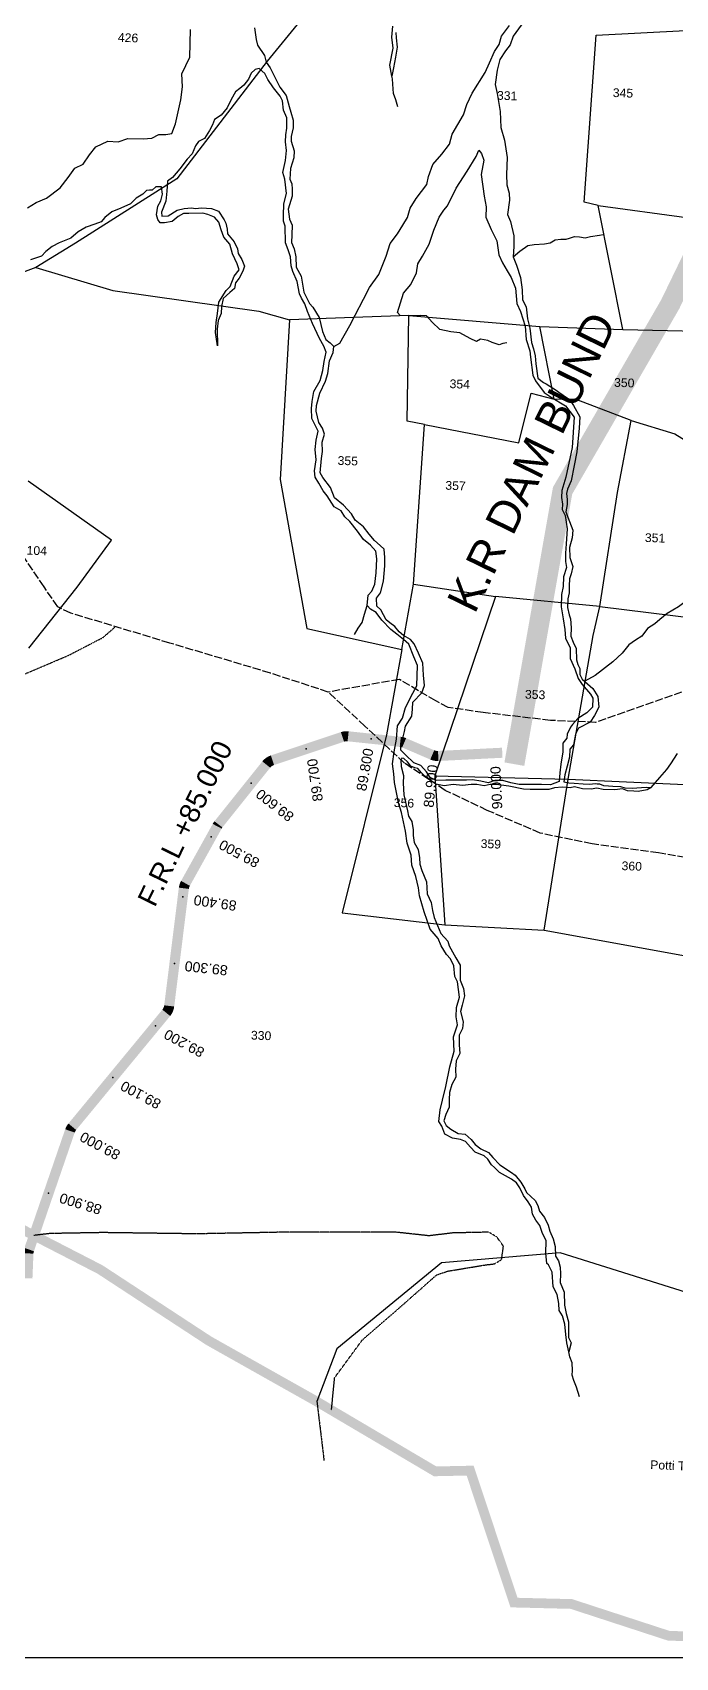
# Model space of a CAD drawing. Header units: inches. Extents: x 346063 to 354760, y 1581753 to 1587896.
# Drawn here: x 350344 to 351302, y 1581753 to 1584174 of the extents above; entities that cross this region are included whole.
import ezdxf

# ---------------------------------------------------------------- set-up
doc = ezdxf.new("R2010")
doc.units = ezdxf.units.IN
doc.header["$MEASUREMENT"] = 0
for name, pattern in [('ACAD_ISO02W100', [15, 12, -3]), ('ACAD_ISO03W100', [30, 12, -18]), ('ACAD_ISO07W100', [3, 0, -3]), ('BORDER', [1.75, 0.5, -0.25, 0.5, -0.25, 0, -0.25])]:
    doc.linetypes.add(name, pattern=pattern)
for name, color, linetype in [('BLOCK', 7, 'Continuous'), ('C LINE COO', 6, 'Continuous'), ('CARTTRACK', 30, 'ACAD_ISO02W100'), ('NALA', 4, 'Continuous'), ('SURVEY_BND', 7, 'Continuous'), ('SURVEY_NO', 7, 'Continuous')]:
    doc.layers.add(name, color=color, linetype=linetype)
doc.layers.add('FOOTPATH', color=150, linetype='ACAD_ISO07W100', lineweight=30)
doc.layers.add('VILL_BOUNDARY', color=6, linetype='BORDER', lineweight=30)
doc.styles.get("Standard").update_dxf_attribs({"font": 'arial.ttf'})

msp = doc.modelspace()

# ---------------------------------------------------------------- linework, layer by layer
at = {"layer": 'BLOCK', "color": 5, "const_width": 30}
msp.add_lwpolyline([(351062, 1583084), (351133.9, 1583491.5), (351294.2, 1583769), (351372.6, 1583930.7), (351501.7, 1584112.4), (351604.2, 1584516.4), (351540.4, 1584842.4), (351535.4, 1585107.8), (351554.3, 1585222.2), (351774.9, 1585643.2), (351969.7, 1586089.8), (351884.3, 1586471.5), (351884.5, 1587198.7), (351850.3, 1587419.4), (351724.2, 1587493.3)], dxfattribs=at)
at = {"layer": 'BLOCK', "color": 1, "const_width": 15}
msp.add_lwpolyline([(351044, 1583101), (350948.6, 1583096.2, -0.114205), (350939.7, 1583097.8), (350897.8, 1583115.8, 0.074991), (350892, 1583117.3), (350814.3, 1583125.5, 0.107218), (350805.9, 1583124.6), (350701.6, 1583089.9, 0.144571), (350692.3, 1583083.4), (350621, 1582994.3, 0.041935), (350619.2, 1582991.5), (350571.9, 1582906.4, 0.096147), (350569.5, 1582899.1), (350547.7, 1582723.8, -0.142459), (350543.3, 1582713.5), (350403.3, 1582543.8, 0.089781), (350399.8, 1582537.6), (350339, 1582360.8, 0.072728), (350337.9, 1582355.1), (350336.4, 1582318)], format="xyb", dxfattribs=at)
at = {"layer": 'BLOCK', "color": 2}
for p in [(350751.7, 1583106.6), (350848.5, 1583121.9), (350944.1, 1583096.5), (350670, 1583055.5), (350610.3, 1582975.6), (350567.9, 1582886.1), (350555.6, 1582786.8), (350527.3, 1582694.1), (350463.7, 1582617), (350400.6, 1582539.5), (350367.9, 1582444.9)]:
    msp.add_point(p, dxfattribs=at)
at = {"layer": 'C LINE COO', "color": 0}
msp.add_lwpolyline([(346063, 1581753.1), (354759.8, 1581753.1), (354759.8, 1587895.7), (346063, 1587895.7), (346063, 1581753.1)], dxfattribs=at)
at = {"layer": 'CARTTRACK'}
for points in [[(351311.3, 1583191.4), (351183.1, 1583146.3), (351116, 1583149.2), (351015.4, 1583161), (350963.5, 1583168.4), (350945.1, 1583178.1), (350890.8, 1583210.3), (350784.7, 1583191.4), (350698.4, 1583219.7), (350548.4, 1583264.5), (350401.2, 1583309), (350381.8, 1583318.2), (350361.2, 1583348.2), (350326.5, 1583399.5)], [(351391.1, 1582932.8), (351276.9, 1582951.8), (351177.8, 1582965.1), (351100.7, 1582981.3), (351021.7, 1583015.1), (350959.1, 1583045), (350898.2, 1583085.5), (350839.4, 1583140.6), (350784.7, 1583191.4)]]:
    msp.add_lwpolyline(points, dxfattribs=at)
at = {"layer": 'FOOTPATH', "ltscale": 0.002}
for points in [[(349799.1, 1582848.4), (349838.3, 1582884.1), (349883.6, 1582945.2), (349933.5, 1583017.6), (349965.5, 1583058.6), (349985.3, 1583077.5), (350040.7, 1583073.9), (350100.4, 1583097.3), (350172.2, 1583141.5), (350250.1, 1583180.2), (350325.4, 1583215.4), (350397.1, 1583245.9), (350449.2, 1583272.8), (350467.6, 1583288.9)], [(350789.5, 1582121.5), (350794.2, 1582169.9), (350835.4, 1582226.1), (350886.9, 1582270.7), (350946.5, 1582323.3), (350962.9, 1582328.7), (351020.1, 1582338.2), (351032.1, 1582339.5), (351043, 1582345.9), (351045.8, 1582365.8), (351036, 1582379.4), (351023.9, 1582386.7), (350970.5, 1582385.6), (350934.9, 1582381.3), (350883.4, 1582386.9), (350788.2, 1582386.9), (350713.2, 1582386.6), (350588.8, 1582384.2), (350448.8, 1582386.1), (350370.1, 1582384.7), (350346.1, 1582381.9)]]:
    msp.add_lwpolyline(points, dxfattribs=at)
at = {"layer": 'NALA'}
for points in [[(351076.2, 1584190.6), (351060, 1584168.6), (351055.8, 1584155.9), (351049, 1584146.8), (351040.3, 1584133.6), (351036.5, 1584118.1), (351033.4, 1584096.8), (351036.2, 1584083.3), (351041.1, 1584056.1), (351041.7, 1584032.6), (351047.5, 1584013.5), (351051.3, 1583987.9), (351050.4, 1583962.6), (351051, 1583946.9), (351054.4, 1583934.9), (351054.9, 1583924.3), (351051.8, 1583902.8), (351056.4, 1583892.4), (351061, 1583871), (351061.1, 1583855.3), (351060.1, 1583839.6), (351065.3, 1583827.2), (351071.2, 1583809), (351073.8, 1583790.5), (351074, 1583775.9), (351079.7, 1583765.2), (351081.6, 1583747.6), (351085.1, 1583733.7), (351087.4, 1583712), (351090.3, 1583702.8), (351093.2, 1583692.4), (351094.2, 1583680.3), (351097, 1583659), (351105.6, 1583652.6), (351109.3, 1583650.4), (351124.2, 1583641.2), (351128.5, 1583638), (351134.9, 1583633.6), (351143.8, 1583627.6), (351150, 1583618.5), (351159.5, 1583601.4), (351158.6, 1583584.6), (351154.9, 1583549.2), (351151.3, 1583529.1), (351146.7, 1583506.1), (351141.4, 1583493.5), (351139.6, 1583487.4), (351140.6, 1583478.3), (351140.7, 1583470.7), (351138.6, 1583460.1), (351144, 1583445.3), (351149.3, 1583432.4), (351148.3, 1583421.3), (351144, 1583406.8), (351144.7, 1583392.1), (351149, 1583378.6), (351146.9, 1583367.7), (351144.1, 1583360), (351143.8, 1583349.7), (351143.8, 1583339.2), (351141.7, 1583330.3), (351141.4, 1583317.4), (351143.9, 1583306.5), (351145.8, 1583300.3), (351146.6, 1583287.1), (351146.1, 1583274.5), (351149.6, 1583265.9), (351154.3, 1583256.2), (351154.5, 1583239.3), (351156.7, 1583232.7), (351159.6, 1583226.7), (351159.7, 1583217.7), (351163.1, 1583210.8), (351179.2, 1583196.8), (351186.4, 1583184.7), (351187.7, 1583168.8), (351181.4, 1583156.6), (351174.9, 1583146.6), (351157.7, 1583137.7), (351153.2, 1583128.5), (351150.2, 1583112.9), (351144.7, 1583106.4), (351144.2, 1583094.4), (351140.6, 1583081), (351137.3, 1583068.1), (351135.8, 1583057.6), (351143.3, 1583056), (351150.9, 1583055.6), (351164.4, 1583054.7), (351174.7, 1583054.3), (351182.2, 1583055), (351185.4, 1583054.9), (351189.1, 1583054.5), (351195.1, 1583052.1), (351202.3, 1583051.6), (351208.6, 1583051.4), (351220.1, 1583050.7), (351226.7, 1583048.8), (351237.4, 1583048.4), (351258.2, 1583049.7), (351265.9, 1583049.1), (351260, 1583045.9), (351246.5, 1583043.5), (351240.2, 1583043.7), (351230.4, 1583044.4), (351223.1, 1583047.2), (351211.6, 1583045.8), (351194.5, 1583046.2), (351185.1, 1583048.3), (351176.5, 1583046.7), (351163.8, 1583047.2), (351151.7, 1583050.1), (351145.2, 1583048.9), (351133.2, 1583049.8), (351121.7, 1583048.6), (351113.6, 1583046.3), (351098.5, 1583046.4), (351085.6, 1583046.2), (351075.5, 1583046.8), (351053.6, 1583051), (351035, 1583053.6), (351025.8, 1583053.9), (351017.1, 1583051.6), (351006.1, 1583053.5), (350997.7, 1583053.7), (350984.6, 1583052.4), (350971, 1583053.9), (350957.4, 1583051.8), (350944.9, 1583054), (350932.8, 1583062.7), (350923.8, 1583070.9), (350918, 1583077.3), (350913.9, 1583078.7), (350907.7, 1583081), (350902.6, 1583087.4), (350897.3, 1583092.3), (350894.4, 1583092.9), (350892.8, 1583090), (350893.2, 1583080.4), (350896.8, 1583067.1), (350896.1, 1583055.6), (350897.5, 1583038.3), (350902.8, 1583014.4), (350904.4, 1583006.6), (350909.1, 1582998.6), (350911.3, 1582986.4), (350911.1, 1582977.7), (350912.8, 1582967.2), (350918.5, 1582957), (350920.9, 1582944.4), (350921.2, 1582935.2), (350924.1, 1582925.5), (350931.3, 1582908.6), (350932.2, 1582890.9), (350938, 1582877.7), (350940, 1582866.2), (350942.5, 1582855.7), (350952.5, 1582831.8), (350962.8, 1582820.1), (350965.1, 1582813.1), (350974.7, 1582795.7), (350981.2, 1582784.5), (350981.2, 1582772.4), (350981.1, 1582762), (350986.1, 1582749.6), (350987.7, 1582738.7), (350984.4, 1582724.7), (350982, 1582715.3), (350985.9, 1582700.3), (350984.7, 1582690.2), (350979.8, 1582680.2), (350980, 1582665.8), (350980.8, 1582653), (350978.9, 1582648.8), (350975.2, 1582641.8), (350974.5, 1582629.5), (350974.9, 1582617.8), (350969, 1582606.7), (350965.2, 1582594.8), (350964.9, 1582584.2), (350964.7, 1582573.1), (350959.8, 1582562.1), (350956.7, 1582552.6), (350960.6, 1582545.8), (350967.3, 1582540), (350978.5, 1582533.8), (350988.7, 1582532.6), (350997.5, 1582524.7), (351003.8, 1582517.3), (351012.2, 1582510.8), (351023.6, 1582505.4), (351029.9, 1582498.2), (351040.2, 1582487.3), (351057.9, 1582475.8), (351063.4, 1582471.8), (351071.5, 1582461.1), (351077.7, 1582451.3), (351080.1, 1582445.8), (351086.4, 1582440), (351093, 1582433.9), (351096.9, 1582426.5), (351099.7, 1582418.1), (351106.7, 1582408.6), (351112.3, 1582397.2), (351115.1, 1582388), (351119.7, 1582376.7), (351123, 1582365.2), (351123.2, 1582351), (351127.6, 1582344), (351130.2, 1582334.7), (351130.6, 1582324.7), (351130.5, 1582311.7), (351136, 1582297.2), (351136.9, 1582277.8), (351139, 1582265.8), (351142.6, 1582253), (351142.5, 1582230), (351146.6, 1582221.9), (351143.1, 1582208.6)], [(350336.5, 1583913), (350349.4, 1583920.9), (350364.7, 1583927.3), (350385.4, 1583942.7), (350397, 1583958.2), (350406.9, 1583971.8), (350419.3, 1583977.7), (350428.8, 1583991.9), (350438.2, 1584003.5), (350456.2, 1584012.2), (350471.4, 1584011.4), (350486.2, 1584015.9), (350509, 1584015.7), (350522, 1584016.4), (350532.1, 1584022.1), (350542.7, 1584022), (350551.8, 1584023.7), (350557.2, 1584038.1), (350564.8, 1584073.7), (350567.3, 1584093.2), (350566.7, 1584112.5), (350578.5, 1584137.5), (350579.5, 1584178.5)], [(350674.6, 1584180.8), (350677.3, 1584163.7), (350679.5, 1584155.3), (350689.5, 1584139.8), (350692.2, 1584129.7), (350698.1, 1584121.4), (350706.8, 1584104.4), (350712.4, 1584092.4), (350722, 1584080.1), (350726.4, 1584063.8), (350728.7, 1584055.2), (350732.4, 1584043.3), (350732.3, 1584032), (350729.6, 1584019), (350729.3, 1584012.2), (350734.1, 1583997.5), (350733.2, 1583987.5), (350728.4, 1583971.5), (350727.5, 1583955.5), (350730.2, 1583948.8), (350731.1, 1583940.6), (350730.9, 1583930), (350724.9, 1583910.6), (350726.8, 1583896.1), (350730.9, 1583887), (350730.2, 1583872.5), (350729.8, 1583861.4), (350733.9, 1583851.5), (350736.2, 1583839.7), (350736.8, 1583824.2), (350744.4, 1583810.8), (350748.1, 1583787.4), (350750.4, 1583783.1), (350756.6, 1583770.4), (350761.7, 1583764.7), (350771.2, 1583749.6), (350776, 1583728.6), (350780.9, 1583716.7), (350787.4, 1583711.5), (350793, 1583706.3), (350801.9, 1583711.3), (350816.7, 1583737.7), (350824.8, 1583752.8), (350837, 1583776.6), (350846.3, 1583794), (350860, 1583813.3), (350870.8, 1583840.9), (350877, 1583859.8), (350888.1, 1583873.9), (350895.8, 1583887), (350902.6, 1583898.5), (350907, 1583912.3), (350915.9, 1583926.7), (350931.4, 1583947.5), (350934, 1583959.7), (350940.5, 1583977.4), (350953.9, 1583992.7), (350965.2, 1584007.6), (350969.4, 1584022.5), (350977.7, 1584036.9), (350986.3, 1584051.6), (350991.3, 1584066.7), (350999.1, 1584083.6), (351018.6, 1584114.3), (351025.2, 1584129.1), (351032.5, 1584145.7), (351039.3, 1584156), (351042.8, 1584168.6), (351055, 1584184.3)], [(350885.6, 1584174.2), (350885.9, 1584165.9), (350887.2, 1584152), (350884.8, 1584137.4), (350881.7, 1584121.5), (350879.3, 1584109.1), (350876.3, 1584125.4), (350881.3, 1584150.5), (350879.4, 1584167.2), (350880.9, 1584183.7)], [(351143.1, 1582208.6), (351140.2, 1582221.8), (351138.7, 1582234.1), (351137.4, 1582249.6), (351133.7, 1582262), (351128.9, 1582270.1), (351128.4, 1582280.5), (351125.7, 1582293.7), (351119.7, 1582305.5), (351118.5, 1582327.1), (351112.9, 1582338), (351110.2, 1582340.2), (351108.8, 1582355.4), (351109.2, 1582373.8), (351103.5, 1582386.4), (351100.2, 1582396.8), (351093.9, 1582404.6), (351089.3, 1582413.5), (351087.4, 1582424.2), (351082.4, 1582432.1), (351075.7, 1582441.4), (351070, 1582453), (351065, 1582460.1), (351058, 1582465.9), (351040.1, 1582475.6), (351032.5, 1582483.3), (351027.8, 1582487.1), (351022.3, 1582495.4), (351016.9, 1582500.5), (351003.4, 1582505.9), (350996.6, 1582513.5), (350989, 1582521.9), (350982, 1582524.8), (350969.8, 1582526.9), (350958.2, 1582532.9), (350953.8, 1582544.8), (350949.3, 1582551.8), (350951.4, 1582569), (350955.1, 1582583.6), (350960.1, 1582603.6), (350966, 1582633.1), (350972.5, 1582656.2), (350971.3, 1582678), (350977.5, 1582695.4), (350975.2, 1582707.7), (350975.7, 1582721.5), (350980.1, 1582737.1), (350977.2, 1582759.7), (350973.5, 1582767.4), (350972, 1582783.4), (350967.1, 1582794), (350960.8, 1582800.2), (350953, 1582813.3), (350948.3, 1582824.3), (350936.8, 1582838), (350927.5, 1582863.9), (350920.7, 1582887.6), (350919.2, 1582899.9), (350915, 1582916.6), (350909.1, 1582933.5), (350908.2, 1582948.4), (350902.5, 1582966.1), (350899.7, 1582984.2), (350898.5, 1582991.2), (350894, 1583011.9), (350889.4, 1583026.5), (350886.3, 1583041.6), (350883.3, 1583056.9), (350882.2, 1583069.6), (350880.5, 1583084.3), (350882.9, 1583102.4), (350886.5, 1583121.1), (350887.9, 1583141), (350895.4, 1583152.4), (350899.8, 1583168.5), (350910.9, 1583189.9), (350916.6, 1583200.5), (350917.9, 1583231.2), (350912.3, 1583243.8), (350904.9, 1583262.6), (350896.9, 1583269.6), (350886.9, 1583277.7), (350877.8, 1583284.6), (350864.3, 1583298.6), (350856.3, 1583310.1), (350847.7, 1583314.8), (350842.7, 1583320.5), (350844.4, 1583335.6), (350849.7, 1583341.8), (350854.3, 1583352), (350856.2, 1583369.1), (350857.1, 1583389.7), (350855.5, 1583401.2), (350847.6, 1583410.5), (350837.1, 1583418.8), (350828.3, 1583430.9), (350816.9, 1583445.5), (350809.6, 1583452.3), (350803.9, 1583461.3), (350793.3, 1583467.4), (350783.3, 1583483.9), (350777.3, 1583491.4), (350770.6, 1583502.4), (350765.1, 1583511.8), (350764, 1583520.9), (350766.8, 1583537.4), (350765, 1583552.6), (350766.7, 1583566.7), (350769.5, 1583580.3), (350760.2, 1583598.8), (350759.9, 1583614.1), (350760.6, 1583624.4), (350763, 1583639.4), (350772.5, 1583655.7), (350776.7, 1583670.7), (350778.7, 1583683.7), (350781.4, 1583697.7), (350778, 1583706.6), (350771.7, 1583718.2), (350761.2, 1583740.3), (350753.9, 1583758.2), (350749.8, 1583769.7), (350745, 1583778), (350741.7, 1583784.8), (350738.5, 1583802.9), (350731.9, 1583818.2), (350729.3, 1583826.2), (350728.5, 1583839.7), (350724.8, 1583850.1), (350721, 1583860.7), (350720.7, 1583885.7), (350718, 1583892.8), (350717.8, 1583901.2), (350718.6, 1583918.7), (350722.5, 1583934.3), (350719.9, 1583955.6), (350716.9, 1583965.3), (350721.1, 1583983.1), (350722.5, 1583998.3), (350721.1, 1584011), (350721.4, 1584021.8), (350723, 1584031.7), (350722.8, 1584046.9), (350718, 1584058.5), (350716.3, 1584072.3), (350713.2, 1584079.4), (350703.1, 1584091.6), (350694.7, 1584104), (350690.1, 1584113.2), (350681.9, 1584120.6), (350676, 1584119.1), (350669.9, 1584113.6), (350665.7, 1584104.3), (350659, 1584095.8), (350652.9, 1584090.6), (350646.5, 1584085.7), (350640.1, 1584074.2), (350633.9, 1584061.6), (350625.3, 1584050.8), (350615.1, 1584044.3), (350612.3, 1584036.5), (350607.9, 1584027.8), (350600.4, 1584016.3), (350591.1, 1584011.8), (350586.7, 1584005.2), (350581.9, 1583993.1), (350574.5, 1583985.1), (350563.7, 1583971.1), (350552.7, 1583957.9), (350545.1, 1583952.7), (350544.4, 1583937.8), (350542.5, 1583922.6), (350536.2, 1583906.5), (350536.5, 1583900.3), (350546.3, 1583901.1), (350559.7, 1583909.4), (350570, 1583911.7), (350580.9, 1583912.8), (350587, 1583911.6), (350595.7, 1583912.8), (350610.5, 1583911.8), (350621.1, 1583907.9), (350629.6, 1583895), (350632.1, 1583889.8), (350634, 1583881.2), (350634.7, 1583874.2), (350644.7, 1583862), (350649.6, 1583851.9), (350650.3, 1583844.9), (350656, 1583835.7), (350660, 1583825.8), (350657.6, 1583818.3), (350651.8, 1583808.2), (350646.5, 1583801), (350644.9, 1583792.8), (350638.1, 1583786.7), (350628, 1583777.8), (350625.8, 1583765.7), (350624.9, 1583755.6), (350620.8, 1583744.8), (350619.3, 1583732.1), (350619.6, 1583707.3), (350616.8, 1583727.1), (350617.5, 1583742.2), (350619.8, 1583755.4), (350621.4, 1583772.2), (350632.7, 1583789.9), (350638.6, 1583795.5), (350644.5, 1583810.9), (350651.8, 1583820.6), (350649.2, 1583829.2), (350642.2, 1583844.1), (350638, 1583858.8), (350629.1, 1583868.9), (350624.9, 1583880), (350621.6, 1583891.5), (350615, 1583899), (350605.2, 1583902.7), (350597.8, 1583905), (350576.7, 1583904.3), (350568.8, 1583904.4), (350561.2, 1583899.8), (350552, 1583892.7), (350540.8, 1583890.6), (350534.3, 1583890.6), (350530.9, 1583895.3), (350528.9, 1583902.4), (350530.7, 1583915.2), (350535.2, 1583923.2), (350537.8, 1583933.4), (350536.3, 1583944.1), (350532.8, 1583944.2), (350527.7, 1583944.2), (350522.5, 1583939), (350518.3, 1583939), (350513.7, 1583938.8), (350508.2, 1583933.4), (350498.7, 1583927.4), (350490.1, 1583918.6), (350475.7, 1583912.1), (350462.4, 1583906.8), (350451.8, 1583898.4), (350446.3, 1583892.2), (350437.1, 1583888.5), (350423.8, 1583884.1), (350411.8, 1583876.9), (350401.2, 1583867.5), (350383.8, 1583860.8), (350373.5, 1583855.2), (350363.7, 1583847.8), (350357.6, 1583840.8), (350341.1, 1583835.5)], [(350888.5, 1584063.5), (350885.3, 1584073.5), (350881.9, 1584083), (350881.1, 1584096.9), (350880.4, 1584105.2), (350879.3, 1584109.1)], [(351051, 1583711.6), (351044.8, 1583710.6), (351039.2, 1583708.6), (351028.9, 1583712), (351022.4, 1583715.4), (351011.8, 1583717.3), (351005.5, 1583713.6), (350996.2, 1583718.3), (350980.9, 1583726.5), (350967.5, 1583728.3), (350951.2, 1583731.7), (350939.6, 1583742.7), (350931, 1583752.1), (350922.8, 1583752.2), (350909.3, 1583752.1), (350892, 1583752.4), (350888, 1583756.8), (350897, 1583785.5), (350907.7, 1583798.6), (350916.2, 1583816.1), (350918.1, 1583829.6), (350924.9, 1583841), (350935.3, 1583858.6), (350942.2, 1583879.5), (350950, 1583898.9), (350956.8, 1583909.2), (350962.3, 1583915.8), (350975.4, 1583942.1), (350991.7, 1583967.5), (351004.9, 1583989.3), (351009.2, 1583998.9), (351013.3, 1583994), (351016.6, 1583983.9), (351012.7, 1583962.7), (351016.9, 1583930.1), (351020.1, 1583914.5), (351019.6, 1583898.9), (351027.5, 1583880.3), (351035.7, 1583863.8), (351038.8, 1583842.7), (351044.3, 1583831.1), (351051.5, 1583819), (351057.3, 1583809.1), (351063.6, 1583793.2), (351065.9, 1583770.1), (351071.2, 1583758.6), (351078.3, 1583736.7), (351079.5, 1583716.5), (351085.1, 1583699.9), (351086.3, 1583690.2), (351089.7, 1583663.6), (351093.3, 1583655.3), (351106.2, 1583637.5), (351117, 1583630.9), (351138.2, 1583617.6), (351151.1, 1583601.2), (351148.1, 1583555.9), (351138.8, 1583511.8), (351132.6, 1583491.9), (351132.4, 1583481.2), (351133.9, 1583471.1), (351133.3, 1583463.6), (351137.6, 1583454.3), (351140.7, 1583434.5), (351139.3, 1583412.3), (351138.4, 1583398.1), (351138.4, 1583385.9), (351139.6, 1583377), (351135.3, 1583363), (351134.8, 1583348.7), (351132.1, 1583336.6), (351131.6, 1583318.3), (351134.8, 1583300.6), (351137.3, 1583284.8), (351138.2, 1583271.6), (351145, 1583257.2), (351145, 1583241.3), (351151.9, 1583225.8), (351156.9, 1583211.5), (351162.9, 1583202.5), (351175.7, 1583188.3), (351178.9, 1583182.4), (351178.4, 1583169.1), (351170.1, 1583160.7), (351156.8, 1583152), (351148.5, 1583143.2), (351145.5, 1583138.9), (351140.9, 1583128.7), (351140.3, 1583122.6), (351134.5, 1583115.4), (351134.3, 1583102.4), (351131.1, 1583084.1), (351129.6, 1583071.3), (351128.9, 1583058.1), (351116.1, 1583053.4), (351102.5, 1583053.7), (351094.5, 1583053.8), (351085.9, 1583053.9), (351079.5, 1583053.9), (351069.2, 1583053.5), (351056.8, 1583056.4), (351044.7, 1583059.7), (351032.9, 1583059.5), (351023, 1583056.3), (351012.2, 1583058.6), (350999.8, 1583060.5), (350990.8, 1583060.1), (350971.4, 1583060), (350959.8, 1583060.2), (350945.6, 1583059.6), (350936.6, 1583064.3), (350930.9, 1583072.5), (350922.6, 1583081.8), (350912.2, 1583085.8), (350900, 1583098), (350892.9, 1583104.8), (350893.5, 1583115.5), (350895.7, 1583122.7), (350898.3, 1583132.9), (350899.9, 1583140.5), (350909.3, 1583155.4), (350910.4, 1583165.9), (350910.8, 1583176.2), (350924.1, 1583190.1), (350928.1, 1583201.1), (350926.6, 1583216.6), (350925.5, 1583234.5), (350919.3, 1583249.5), (350912.7, 1583263.1), (350907.2, 1583269.8), (350896.7, 1583275.6), (350890.6, 1583281.3), (350884.1, 1583289), (350876.3, 1583294.7), (350870.9, 1583299.1), (350862.9, 1583313.8), (350857, 1583319.6), (350856.8, 1583331.1), (350862.7, 1583339.1), (350867, 1583356.8), (350868.9, 1583379.7), (350869.2, 1583392), (350868.1, 1583404.5), (350862, 1583410), (350853.8, 1583417.4), (350845.7, 1583426.5), (350837.1, 1583437.7), (350824.9, 1583447.6), (350819.1, 1583457), (350807.5, 1583470), (350793.9, 1583481), (350788, 1583496.2), (350776.4, 1583511.3), (350772.7, 1583518.1), (350774.8, 1583539.6), (350776.1, 1583549.7), (350775.8, 1583563.9), (350779.1, 1583575.4), (350775.9, 1583584.8), (350770.8, 1583592.9), (350766.6, 1583610), (350767.1, 1583618.4), (350772.1, 1583636.9), (350780.7, 1583654.5), (350784.3, 1583666.2), (350786.4, 1583684.7), (350791.9, 1583697.2), (350793, 1583706.3)], [(351060.1, 1583839.6), (351070, 1583848.3), (351081.9, 1583856.5), (351091.6, 1583858), (351106.8, 1583859), (351115.6, 1583860.9), (351123, 1583865.2), (351131.3, 1583866.2), (351139.1, 1583866.3), (351144.3, 1583867.8), (351151.6, 1583870), (351159.2, 1583869.7), (351167.4, 1583868.2), (351175.6, 1583870), (351189.1, 1583872.3), (351194.5, 1583873.3)], [(350823.9, 1583277.1), (350829.1, 1583286.6), (350835, 1583294.9), (350838.9, 1583307.4), (350842.7, 1583320.5)], [(351325.2, 1583332.9), (351316.4, 1583326), (351306.8, 1583318.3), (351289.7, 1583308.6), (351278.8, 1583299.4), (351271.2, 1583293.3), (351260.6, 1583286), (351252.1, 1583274.7), (351242.7, 1583268.5), (351232.8, 1583261.9), (351222.6, 1583249.4), (351208.8, 1583236.5), (351182.5, 1583215.9), (351166.9, 1583207.5)], [(351265.9, 1583049.1), (351278.7, 1583063.9), (351289.2, 1583075.9), (351295.1, 1583084.4), (351305.2, 1583099.7)], [(351159.1, 1582141.6), (351154.8, 1582155.7), (351150.7, 1582165.6), (351148.4, 1582173.6), (351148.8, 1582180.6), (351148.1, 1582192.2), (351144.8, 1582200.8), (351143.1, 1582208.6)]]:
    msp.add_lwpolyline(points, dxfattribs=at)
at = {"layer": 'SURVEY_BND'}
for points in [[(350970.7, 1584386.2), (350880.9, 1584360.7), (350693.7, 1584131.5), (350559, 1583955.9), (350408.3, 1583860), (350349, 1583823.8), (350303.5, 1583807), (350194.8, 1583797.3), (350120.7, 1583911.8), (350028.8, 1584057), (349995.8, 1584144.9), (349999.8, 1584180), (350136.9, 1584178.6), (350279.1, 1584197.5), (350278.8, 1584224.2)], [(351186.8, 1583916.5), (351165.8, 1583921.1), (351184.1, 1584170.2), (351440.9, 1584183.3)], [(351223.8, 1583731.4), (351186.8, 1583916.5), (351318.6, 1583898.2)], [(350349, 1583823.8), (350463.5, 1583789.9), (350681.3, 1583759.1), (350726.9, 1583745.9), (350713.1, 1583508), (350752.6, 1583286), (350894.1, 1583254.7), (350871.3, 1583127.7), (350805.2, 1582862.7), (350958.5, 1582844.4), (351106.2, 1582836.5), (351382.6, 1582786.5), (351344.6, 1582512.5), (351318.5, 1582296.7), (351130.3, 1582356.2), (350953.4, 1582341.3), (350797.3, 1582213.1), (350767.8, 1582134.3)], [(350904.7, 1583752.2), (350726.9, 1583745.9)], [(350928.2, 1583589.9), (350902.5, 1583595), (350904.7, 1583752.2), (351099.8, 1583735.8)], [(351235.9, 1583596.2), (351154.2, 1583627.1), (351121.5, 1583628), (351099.8, 1583735.8), (351223.8, 1583731.4), (351401.1, 1583727.6)], [(350911.7, 1583352.4), (350928.2, 1583589.9), (351068.6, 1583562.8), (351087, 1583636.5), (351121.5, 1583628)], [(351189.3, 1583318.8), (351215.8, 1583488.9), (351235.9, 1583596.2), (351301.1, 1583575.9), (351360, 1583540)], [(350338.4, 1583257), (350410.7, 1583347.6), (350461.7, 1583417.5), (350337.6, 1583505.7)], [(350894.1, 1583254.7), (350911.7, 1583352.4), (351033.7, 1583333.8)], [(351189.3, 1583318.8), (351033.7, 1583333.8), (350943.7, 1583066.4), (351142.3, 1583061.4)], [(351142.3, 1583061.4), (351179.3, 1583275.5), (351189.3, 1583318.8), (351411, 1583291.4), (351523.7, 1583275.8)], [(350943.7, 1583066.4), (350958.5, 1582844.4)], [(351106.2, 1582836.5), (351142.3, 1583061.4), (351403, 1583049.6)]]:
    msp.add_lwpolyline(points, dxfattribs=at)
at = {"layer": 'VILL_BOUNDARY', "color": 6, "linetype": 'ACAD_ISO03W100', "lineweight": -2, "ltscale": 3, "const_width": 14.5}
msp.add_lwpolyline([(351336.5, 1581784), (351291.9, 1581785.5), (351146.9, 1581832.8), (351061.5, 1581834.9), (350996.1, 1582031.5), (350943.9, 1582030.4), (350767.8, 1582134.3), (350607, 1582224.8), (350444.5, 1582331.2), (350279.6, 1582416.1)], dxfattribs=at)
at = {"layer": 'VILL_BOUNDARY'}
msp.add_lwpolyline([(350767.8, 1582134.3), (350778.4, 1582046.3)], dxfattribs=at)

# ---------------------------------------------------------------- texts
at = {"layer": 'BLOCK', "color": 5}
msp.add_text('K.R DAM BUND', height=47.616, rotation=63.9621, dxfattribs=at).set_placement((351002.8, 1583306.4))
at = {"layer": 'BLOCK', "color": 1}
msp.add_text('F.R.L +85.000', height=30, rotation=63.9621, dxfattribs=at).set_placement((350526.2, 1582869.4))
at = {"layer": 'BLOCK', "color": 0}
for s, rotation, p in [('89.800', 80.0738, (350841.1, 1583043)), ('89.700', 98.1301, (350776.8, 1583029.6)), ('89.900', 84.1737, (350941.5, 1583018.7)), ('90.000', 92.663, (351044.1, 1583017.2)), ('89.600', 142.2243, (350735, 1583008.9)), ('89.500', 151.8704, (350683.8, 1582942)), ('89.400', 171.9656, (350648.9, 1582880.2)), ('89.300', 173.8449, (350635.5, 1582783.9)), ('89.200', 151.8704, (350601.8, 1582659.5)), ('89.100', 151.8704, (350537, 1582582.6)), ('89.000', 151.8704, (350476.4, 1582506.8)), ('88.900', 162.9688, (350448.4, 1582426.7))]:
    msp.add_text(s, height=15, rotation=rotation, dxfattribs=at).set_placement(p)
at = {"layer": 'SURVEY_NO'}
for s, height, p in [('426', 13.02, (350471, 1584160.3)), ('331', 13.02, (351035.9, 1584074)), ('345', 13.02, (351208.5, 1584078)), ('350', 13.02, (351210.4, 1583646.3)), ('354', 13.02, (350965.3, 1583644.3)), ('355', 13.02, (350798.4, 1583530)), ('357', 13.02, (350959, 1583493)), ('351', 13.02, (351256.3, 1583415.1)), ('104', 13.02, (350335, 1583396.2)), ('353', 13.02, (351077.6, 1583181.7)), ('356', 13.02, (350882.1, 1583020.3)), ('359', 13.02, (351011.6, 1582959.2)), ('360', 13.02, (351221.6, 1582926.2)), ('330', 13.02, (350669.3, 1582673.8)), ('Potti Tippa', 13.015, (351264.3, 1582033.8))]:
    msp.add_text(s, height=height, rotation=357.9733, dxfattribs=at).set_placement(p)

doc.saveas('drawing.dxf')
